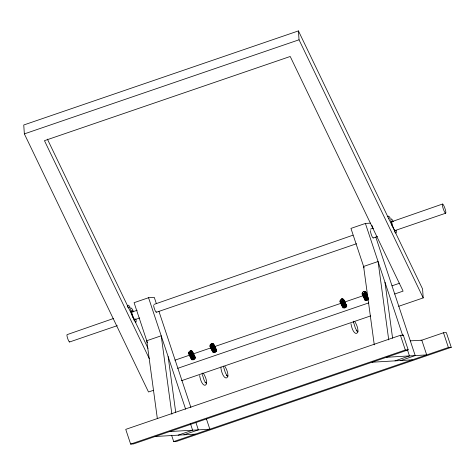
<?xml version="1.0" encoding="UTF-8"?>
<svg xmlns="http://www.w3.org/2000/svg" width="475" height="475" viewBox="0 0 475 475"><rect width="100%" height="100%" fill="white"/><g stroke="black" fill="none" stroke-linecap="round" stroke-linejoin="round"><path stroke-width="0.71" d="M199.613 375.535C202.344 391.038 211.108 386.145 203.579 373.593M220.911 368.238C223.642 383.741 232.412 378.848 224.877 366.296M350.948 323.701C353.679 339.197 362.443 334.305 354.914 321.753M206.572 383.865L206.583 383.503M206.589 383.076L206.595 382.761M227.875 376.568L227.881 376.212M227.887 375.778L227.893 375.464M357.907 332.025L357.912 331.669M357.924 331.235L357.93 330.921M210.752 344.832A1.467 0.647 -24 0 0 210.449 345.693A1.467 0.647 -24 0 0 211.702 345.687A1.467 0.944 -27.7 0 0 212.948 344.25A1.467 0.944 -27.7 0 0 211.458 343.746L212.093 343.473L211.458 343.746L211.719 344.298L212.093 343.473A2.191 1.342 -27 0 1 213.756 344.482A2.191 1.342 -27 0 1 211.862 346.382A2.191 1.039 -24.5 0 1 210.069 345.319M189.234 352.343A1.467 0.647 -24 0 0 190.404 352.984A1.467 0.944 -27.7 0 0 191.645 351.548A1.467 0.944 -27.7 0 0 190.16 351.043L190.796 350.77A2.191 1.342 -27 0 1 192.458 351.779A2.191 1.342 -27 0 1 190.564 353.679A2.191 1.039 -24.5 0 1 188.67 353.637A2.191 1.039 -24.5 0 1 189.092 352.272M341.596 299.06L341.757 299.755L341.596 299.06L342.131 298.929A2.191 1.342 -27 0 1 343.787 299.939A2.191 1.342 -27 0 1 341.899 301.839A2.191 1.039 -24.5 0 1 339.91 301.69A2.191 1.039 -24.5 0 1 340.842 300.111M362.722 292.921A1.467 0.647 -24 0 0 363.892 293.556A1.467 0.944 -27.7 0 0 365.133 292.119A1.467 0.944 -27.7 0 0 363.642 291.614L364.283 291.341A2.191 1.342 -27 0 1 365.94 292.351A2.191 1.342 -27 0 1 364.052 294.251A2.191 1.039 -24.5 0 1 362.152 294.209A2.191 1.039 -24.5 0 1 362.573 292.843M190.16 351.043L190.796 350.77M342.131 298.929L341.489 299.202A1.467 0.944 -27.7 0 1 342.98 299.707A1.467 0.944 -27.7 0 1 341.739 301.144A1.467 0.647 -24 0 1 340.48 301.15A1.467 0.647 -24 0 1 340.789 300.289M363.642 291.614L364.283 291.341M113.359 318.547L67.129 334.632A3.883 0.695 71.1 0 0 67.8 338.829A3.883 0.695 71.1 0 0 69.718 341.852M131.569 312.212L137.174 310.264M153.983 304.416L352.913 235.214M370.423 229.122L373.225 228.148M391.442 221.813L442.569 204.024M398.668 306.304L423.195 297.908L422.59 289.014L298.431 30.905L23.75 124.996L24.356 133.885L148.515 391.994L153.419 390.313M24.356 133.885L299.036 39.793L298.431 30.905M156.388 303.697L154.292 297.392L148.55 297.724L134.093 302.676L147.446 342.825M370.423 223.149L365.4 223.446L350.948 228.398L364.07 267.847M69.576 341.988L117.283 325.654M134.823 319.645L139.739 317.965M156.572 312.2L356.529 243.734M373.368 237.969L377.577 236.526M395.117 230.523L445.633 213.222A4.851 0.867 71.1 0 0 444.113 206.281A4.851 0.867 71.1 0 0 442.558 206.37A4.851 0.867 71.1 0 0 445.633 213.222M174.931 360.187L189.632 355.146M193.135 353.946L211.339 347.712M214.136 346.756L340.872 303.341M344.375 302.142L363.28 295.664M391.988 285.831L399.689 283.195M177.632 368.357L368.784 302.878M394.689 294.001L403.091 291.127L290.219 56.478L44.454 140.665L149.287 358.601M181.45 380.713L370.642 315.905M400.425 335.285L125.744 429.376L130.643 444.095L133.511 443.929L408.191 349.838L403.293 335.118L400.425 335.285L405.317 350.004L408.191 349.838M401.892 335.599L403.293 335.118M421.058 340.444L443.484 332.761L446.352 332.595L451.25 347.314L176.569 441.406L173.702 441.572L171.6 435.26M130.643 444.095L405.317 350.004M178.161 435.153L192.618 430.202L190.523 423.89M395.016 360.869L409.468 355.918L407.372 349.612M183.902 434.815L198.36 429.863L196.027 422.857M400.758 360.537L415.209 355.585L375.808 237.126M173.702 441.572L448.382 347.48L451.25 347.314M410.317 340.866L421.8 340.189L426.692 354.908L386.508 357.265M372.05 362.217L412.235 359.86M169.652 431.549L209.843 429.192L206.346 418.677M155.194 436.501L195.385 434.144M356.191 330.683L356.998 331.039L355.413 328.225L353.738 322.899M226.314 375.244L226.961 375.582L225.382 372.768L223.707 367.442M205.01 382.541L205.663 382.88L204.078 380.059L202.403 374.739M299.036 39.793L423.195 297.908M47.387 139.127L148.04 348.371M443.484 332.761L448.382 347.48M371.842 225.209L373.006 228.713M365.4 223.446L402.711 335.593M158.953 311.41L190.897 407.437M148.55 297.724L185.624 409.171M363.749 291.472L363.909 292.167M211.559 343.603L211.719 344.298M190.261 350.9L190.422 351.595M384.988 282.322L392.593 338.194M388.734 339.91L378.064 261.511L363.607 266.463L374.276 344.862M168.138 356.6L175.738 412.478M171.879 414.194L161.215 335.789L146.757 340.741L157.326 418.416M368.25 299.078A1.942 1.057 -25.7 0 1 365.809 300.331A1.942 1.057 -25.7 0 1 365.043 299.042M346.186 305.265A1.942 1.057 -25.7 0 1 345.723 307.277A1.942 1.057 -25.7 0 1 343.158 307.105M216.38 349.968A1.942 1.057 -25.7 0 1 215.395 351.969A1.942 1.057 -25.7 0 1 213.043 351.678M194.893 357.604A1.942 1.057 -25.7 0 1 193.236 359.599A1.942 1.057 -25.7 0 1 191.401 358.791M396.144 230.339A7.487 1.336 71.1 0 1 394.582 231.592M392.487 226.872A7.487 1.336 71.1 0 1 390.889 219.414A7.487 1.336 71.1 0 1 393.306 221.7M395.343 230.232A4.839 0.867 71.1 0 1 392.878 226.557A4.839 0.867 71.1 0 1 392.219 221.445M387.832 216.885A11.062 1.977 71.1 0 1 390.367 218.316M388.639 218.85A8.823 1.573 71.1 0 1 389.316 218.31M135.179 318.784A4.869 0.867 71.1 0 1 133.754 318.208A4.869 0.867 71.1 0 1 131.7 311.974A4.869 0.867 71.1 0 1 132.768 311.469M135.975 319.491A7.529 1.348 71.1 0 1 135.031 321.688M134.401 320.744A7.529 1.348 71.1 0 1 133.701 319.42M132.982 317.799A7.529 1.348 71.1 0 1 132.293 316M132.08 315.382A7.529 1.348 71.1 0 1 130.768 308.204A7.529 1.348 71.1 0 1 133.594 311.855M127.585 307.313A11.127 1.989 71.1 0 1 130.162 307.39M128.422 307.931A8.877 1.585 71.1 0 1 129.717 307.966M353.513 321.195A1.455 1.431 51.4 0 1 353.252 322.614M345.093 304.107A1.467 0.944 -27.7 0 1 345.082 304.374M344.975 304.653A1.467 0.944 -27.7 0 1 343.853 305.544A1.467 0.647 -24 0 1 342.891 305.674M345.2 303.377A2.191 1.342 -27 0 1 345.806 304.736A2.191 1.342 -27 0 1 344.013 306.238A2.191 1.039 -24.5 0 1 342.22 305.176M342.938 306.155A1.467 0.647 -24 0 0 344.12 306.096A1.467 0.944 -27.7 0 0 345.361 304.659M341.65 301.791A1.467 0.647 -24 0 0 342 301.696A1.467 0.944 -27.7 0 0 343.164 300.022M344.814 303.822A1.467 0.944 -27.7 0 1 343.591 304.997A1.467 0.647 -24 0 1 343.235 305.093M344.488 302.747A2.191 1.342 -27 0 1 345.61 303.982A2.191 1.342 -27 0 1 343.752 305.686A2.191 1.039 -24.5 0 1 341.757 304.962M345.99 305.027A2.191 1.342 -27 0 1 346.602 306.387A2.191 1.342 -27 0 1 344.808 307.889A2.191 1.039 -24.5 0 1 344.28 308.032M343.36 308.055A2.191 1.039 -24.5 0 1 343.033 307.937M345.77 306.304A1.467 0.944 -27.7 0 1 344.648 307.194A1.467 0.647 -24 0 1 343.336 307.129M344.137 301.174A2.191 1.342 -27 0 1 344.749 302.533A2.191 1.342 -27 0 1 342.956 304.036A2.191 1.039 -24.5 0 1 340.961 303.311M344.304 302.456A1.467 0.944 -27.7 0 1 344.179 303.002M343.989 303.282A1.467 0.944 -27.7 0 1 343.057 303.893A1.467 0.647 -24 0 1 341.745 303.834M343.876 300.627A2.191 1.342 -27 0 1 344.482 301.987A2.191 1.342 -27 0 1 342.689 303.489A2.191 1.039 -24.5 0 1 340.896 302.427M343.775 301.358A1.467 0.944 -27.7 0 1 342.879 302.64M341.483 303.282A1.467 0.647 -24 0 0 342.796 303.347A1.467 0.944 -27.7 0 0 343.918 302.456M341.228 303.863A2.191 1.039 -24.5 0 0 343.223 304.588A2.191 1.342 -27 0 0 345.082 302.884A2.191 1.342 -27 0 0 343.959 301.649M342.528 302.795A1.467 0.647 -24 0 1 341.353 302.854M342.641 304.588A1.467 0.647 -24 0 0 343.324 304.445A1.467 0.944 -27.7 0 0 344.553 303.276M343.704 299.701A2.191 1.342 -27 0 1 342.16 302.391A2.191 1.039 -24.5 0 1 340.367 301.322M342.902 299.452A2.191 1.342 -27 0 1 343.348 299.523M343.508 300.806A1.467 0.944 -27.7 0 1 342.267 302.248M341.911 302.343A1.467 0.647 -24 0 1 341.086 302.302M342.748 306.274A2.191 1.039 -24.5 0 0 344.541 307.337A2.191 1.342 -27 0 0 346.334 305.835A2.191 1.342 -27 0 0 345.729 304.475M344.381 306.648A1.467 0.647 -24 0 1 343.069 306.583M343.609 300.075A2.191 1.342 -27 0 1 344.221 301.435A2.191 1.342 -27 0 1 342.428 302.937A2.191 1.039 -24.5 0 1 340.433 302.213M341.691 304.071A2.191 1.039 -24.5 0 0 343.484 305.14A2.191 1.342 -27 0 0 345.277 303.638A2.191 1.342 -27 0 0 344.672 302.272M345.628 305.205A1.467 0.944 -27.7 0 1 345.61 305.473M345.503 305.758A1.467 0.944 -27.7 0 1 344.731 306.494M345.462 303.923A2.191 1.342 -27 0 1 346.067 305.282A2.191 1.342 -27 0 1 344.28 306.785A2.191 1.039 -24.5 0 1 342.285 306.06M202.178 373.035A1.455 1.431 51.4 0 1 202.124 374.14M189.703 353.661A1.467 0.647 -24 0 0 190.671 353.537A1.467 0.944 -27.7 0 0 191.912 352.094M193.764 355.947A1.467 0.944 -27.7 0 1 192.518 357.384M193.865 355.211A2.191 1.342 -27 0 1 194.471 356.577A2.191 1.342 -27 0 1 192.678 358.079A2.191 1.039 -24.5 0 1 190.689 357.348M191.473 357.871A1.467 0.647 -24 0 0 192.785 357.936A1.467 0.944 -27.7 0 0 193.907 357.046M193.598 354.665A2.191 1.342 -27 0 1 194.21 356.024A2.191 1.342 -27 0 1 192.417 357.527A2.191 1.039 -24.5 0 1 190.623 356.464M193.378 355.941A1.467 0.944 -27.7 0 1 192.256 356.832M194.661 356.862A2.191 1.342 -27 0 1 194.471 359.189M193.996 359.498A2.191 1.342 -27 0 1 193.473 359.723A2.191 1.039 -24.5 0 1 192.945 359.866M191.698 359.777A2.191 1.039 -24.5 0 1 191.478 358.999M194.477 357.36A1.467 0.944 -27.7 0 1 193.313 359.035A1.467 0.647 -24 0 1 192.351 359.159M192.138 359.094A1.467 0.647 -24 0 1 191.959 358.803M192.167 357.479A1.467 0.647 -24 0 1 191.342 357.443M192.808 353.014A2.191 1.342 -27 0 1 193.414 354.374A2.191 1.342 -27 0 1 191.621 355.876A2.191 1.039 -24.5 0 1 189.828 354.813M192.957 354.564A1.467 0.944 -27.7 0 1 191.728 355.733A1.467 0.647 -24 0 1 190.766 355.864M192.541 352.462A2.191 1.342 -27 0 1 193.147 353.822A2.191 1.342 -27 0 1 191.36 355.324A2.191 1.039 -24.5 0 1 189.365 354.599M192.316 353.744A1.467 0.944 -27.7 0 1 191.199 354.635A1.467 0.647 -24 0 1 189.887 354.57M190.148 355.122A1.467 0.647 -24 0 0 191.461 355.187A1.467 0.944 -27.7 0 0 192.708 353.744M189.893 355.698A2.191 1.039 -24.5 0 0 191.888 356.428A2.191 1.342 -27 0 0 193.675 354.926A2.191 1.342 -27 0 0 193.07 353.56M191.306 356.428A1.467 0.647 -24 0 0 191.989 356.286A1.467 0.944 -27.7 0 0 192.921 355.668M192.013 351.363A2.191 1.342 -27 0 1 192.618 352.723A2.191 1.342 -27 0 1 190.831 354.225A2.191 1.039 -24.5 0 1 188.836 353.501M192.173 352.646A1.467 0.944 -27.7 0 1 192.161 352.913M192.054 353.192A1.467 0.944 -27.7 0 1 190.932 354.083A1.467 0.647 -24 0 1 189.757 354.142M191.573 356.974A1.467 0.647 -24 0 1 191.294 356.963M193.218 355.11A1.467 0.944 -27.7 0 1 193.111 355.395M191.217 358.453A2.191 1.039 -24.5 0 0 193.212 359.177A2.191 1.342 -27 0 0 194.999 357.675A2.191 1.342 -27 0 0 194.394 356.315M191.734 358.423A1.467 0.647 -24 0 0 193.052 358.483A1.467 0.944 -27.7 0 0 194.168 357.592M192.28 351.916A2.191 1.342 -27 0 1 192.886 353.275A2.191 1.342 -27 0 1 191.092 354.777A2.191 1.039 -24.5 0 1 189.299 353.715M190.154 356.25A2.191 1.039 -24.5 0 0 192.149 356.974A2.191 1.342 -27 0 0 193.693 354.291M194.127 355.763A2.191 1.342 -27 0 1 194.738 357.123A2.191 1.342 -27 0 1 192.945 358.625A2.191 1.039 -24.5 0 1 190.95 357.901M192.892 354.035A2.191 1.342 -27 0 1 193.337 354.113M221.19 367.294A1.455 1.431 51.4 0 1 220.94 367.009M223.559 366.112A1.455 1.431 51.4 0 1 223.422 366.843M211.286 346.382A1.467 0.647 -24 0 0 211.969 346.239A1.467 0.944 -27.7 0 0 212.319 346.085M210.657 346.174A1.467 0.647 -24 0 1 210.609 346.008M210.389 344.975A2.191 1.039 -24.5 0 1 211.298 344.375M215.05 348.917A1.467 0.944 -27.7 0 1 214.943 349.196M214.748 349.475A1.467 0.944 -27.7 0 1 214.486 349.725M214.172 349.933A1.467 0.944 -27.7 0 1 213.821 350.087A1.467 0.647 -24 0 1 213.138 350.229M215.519 348.092A2.191 1.342 -27 0 1 213.982 350.782A2.191 1.039 -24.5 0 1 212.183 349.719M214.718 347.843A2.191 1.342 -27 0 1 215.163 347.92M213.4 350.782A1.467 0.647 -24 0 0 214.083 350.639A1.467 0.944 -27.7 0 0 215.312 349.469M213.198 345.07A1.467 0.944 -27.7 0 1 212.634 345.877M214.783 348.365A1.467 0.944 -27.7 0 1 213.554 349.541A1.467 0.647 -24 0 1 212.592 349.665M214.902 347.367A2.191 1.342 -27 0 1 215.507 348.727A2.191 1.342 -27 0 1 213.714 350.229A2.191 1.039 -24.5 0 1 211.719 349.505M215.959 349.564A2.191 1.342 -27 0 1 215.3 352.201M214.771 352.432A2.191 1.039 -24.5 0 1 212.996 352.48M215.733 350.847A1.467 0.944 -27.7 0 1 215.543 351.12M215.282 351.375A1.467 0.944 -27.7 0 1 214.611 351.738A1.467 0.647 -24 0 1 213.435 351.797M214.106 345.717A2.191 1.342 -27 0 1 214.712 347.077A2.191 1.342 -27 0 1 212.925 348.579A2.191 1.039 -24.5 0 1 211.126 347.516M214.148 347.546A1.467 0.944 -27.7 0 1 213.026 348.436A1.467 0.647 -24 0 1 211.713 348.377M213.839 345.165A2.191 1.342 -27 0 1 214.451 346.53A2.191 1.342 -27 0 1 212.658 348.032A2.191 1.039 -24.5 0 1 210.662 347.302M213.726 346.168A1.467 0.944 -27.7 0 1 212.497 347.338A1.467 0.647 -24 0 1 212.141 347.439M211.583 347.943A1.467 0.647 -24 0 0 212.764 347.89A1.467 0.944 -27.7 0 0 213.881 346.999M214.005 346.447A1.467 0.944 -27.7 0 1 213.987 346.714M211.191 348.407A2.191 1.039 -24.5 0 0 213.186 349.131A2.191 1.342 -27 0 0 214.979 347.629A2.191 1.342 -27 0 0 214.373 346.269M211.981 348.923A1.467 0.647 -24 0 0 213.293 348.988A1.467 0.944 -27.7 0 0 214.534 347.552M211.814 347.48A1.467 0.647 -24 0 1 211.535 347.463M213.667 344.244A2.191 1.342 -27 0 1 212.129 346.928A2.191 1.039 -24.5 0 1 210.134 346.204M212.865 343.989A2.191 1.342 -27 0 1 213.311 344.066M211.553 346.928A1.467 0.647 -24 0 0 212.23 346.786A1.467 0.944 -27.7 0 0 213.162 346.174M212.515 351.156A2.191 1.039 -24.5 0 0 214.51 351.88A2.191 1.342 -27 0 0 216.048 349.19M213.168 351.245A1.467 0.647 -24 0 0 214.35 351.185A1.467 0.944 -27.7 0 0 215.591 349.748M213.578 344.618A2.191 1.342 -27 0 1 214.183 345.978A2.191 1.342 -27 0 1 212.39 347.48A2.191 1.039 -24.5 0 1 210.597 346.418M211.654 348.614A2.191 1.039 -24.5 0 0 213.453 349.677A2.191 1.342 -27 0 0 215.24 348.175A2.191 1.342 -27 0 0 214.635 346.815M215.43 348.466A2.191 1.342 -27 0 1 216.036 349.826A2.191 1.342 -27 0 1 214.243 351.328A2.191 1.039 -24.5 0 1 212.45 350.265M363.47 294.251A1.467 0.647 -24 0 0 364.153 294.108A1.467 0.944 -27.7 0 0 365.4 292.671M367.246 296.519A1.467 0.944 -27.7 0 1 366.005 297.956A1.467 0.647 -24 0 1 365.043 298.086M367.858 297.35A2.191 1.342 -27 0 1 366.166 298.65A2.191 1.039 -24.5 0 1 364.171 297.926M365.091 298.567A1.467 0.647 -24 0 0 366.272 298.508A1.467 0.944 -27.7 0 0 367.395 297.617M364.913 292.119A1.467 0.944 -27.7 0 1 365.317 292.434M366.908 295.735A1.467 0.944 -27.7 0 1 366.967 296.234M366.86 296.519A1.467 0.944 -27.7 0 1 365.744 297.409A1.467 0.647 -24 0 1 365.061 297.546M367.68 295.676A2.191 1.342 -27 0 1 365.904 298.098A2.191 1.039 -24.5 0 1 364.105 297.035M368.357 299.398A2.191 1.342 -27 0 1 366.961 300.301A2.191 1.039 -24.5 0 1 366.433 300.443M365.512 300.467A2.191 1.039 -24.5 0 1 364.966 299.571M367.727 298.995A1.467 0.944 -27.7 0 1 366.801 299.606A1.467 0.647 -24 0 1 365.489 299.541M366.29 293.586A2.191 1.342 -27 0 1 366.902 294.945A2.191 1.342 -27 0 1 365.109 296.447A2.191 1.039 -24.5 0 1 363.114 295.723M366.439 295.135A1.467 0.944 -27.7 0 1 365.21 296.305A1.467 0.647 -24 0 1 364.248 296.436M366.029 293.033A2.191 1.342 -27 0 1 366.635 294.399A2.191 1.342 -27 0 1 364.842 295.901A2.191 1.039 -24.5 0 1 362.853 295.171M364.034 296.364A1.467 0.647 -24 0 1 363.897 296.246M365.803 294.316A1.467 0.944 -27.7 0 1 365.613 294.595M365.352 294.844A1.467 0.944 -27.7 0 1 364.681 295.207A1.467 0.647 -24 0 1 363.506 295.266M363.636 295.693A1.467 0.647 -24 0 0 364.948 295.759A1.467 0.944 -27.7 0 0 365.881 295.141M366.189 294.316A1.467 0.944 -27.7 0 1 366.071 294.868M363.381 296.275A2.191 1.039 -24.5 0 0 365.376 297A2.191 1.342 -27 0 0 367.163 295.498A2.191 1.342 -27 0 0 366.558 294.138M364.794 297A1.467 0.647 -24 0 0 365.477 296.857A1.467 0.944 -27.7 0 0 365.827 296.703M365.055 291.858A2.191 1.342 -27 0 1 366.172 293.099A2.191 1.342 -27 0 1 364.313 294.797A2.191 1.039 -24.5 0 1 362.52 293.734M365.661 293.217A1.467 0.944 -27.7 0 1 364.42 294.66A1.467 0.647 -24 0 1 363.238 294.714M366.706 295.688A1.467 0.944 -27.7 0 1 366.142 296.495M364.699 299.024A2.191 1.039 -24.5 0 0 366.694 299.749A2.191 1.342 -27 0 0 368.386 298.448M365.222 298.995A1.467 0.647 -24 0 0 366.534 299.06A1.467 0.944 -27.7 0 0 367.656 298.169M366.118 292.665A2.191 1.342 -27 0 1 364.58 295.349A2.191 1.039 -24.5 0 1 362.585 294.625M363.642 296.822A2.191 1.039 -24.5 0 0 365.637 297.552A2.191 1.342 -27 0 0 367.43 296.05A2.191 1.342 -27 0 0 366.825 294.684M364.634 298.134A2.191 1.039 -24.5 0 0 366.433 299.197A2.191 1.342 -27 0 0 368.291 297.498M373.314 237.856A3.883 0.695 71.1 0 1 371.391 234.84A3.883 0.695 71.1 0 1 370.72 230.636M156.513 311.76A3.883 0.695 71.1 0 1 155.082 310.472A3.883 0.695 71.1 0 1 153.674 305.431M340.919 300.99A1.455 0.796 -25.7 0 0 342.902 299.571A1.455 0.796 -25.7 0 0 340.818 299.547A1.455 0.796 -25.7 0 0 340.919 300.99M189.584 352.83A1.455 0.796 -25.7 0 0 191.567 351.411A1.455 0.796 -25.7 0 0 189.489 351.387A1.455 0.796 -25.7 0 0 189.584 352.83M210.888 345.533A1.455 0.796 -25.7 0 0 212.871 344.114A1.455 0.796 -25.7 0 0 210.787 344.09A1.455 0.796 -25.7 0 0 210.888 345.533M363.072 293.402A1.455 0.796 -25.7 0 0 365.055 291.983A1.455 0.796 -25.7 0 0 362.971 291.959A1.455 0.796 -25.7 0 0 363.072 293.402"/></g></svg>
